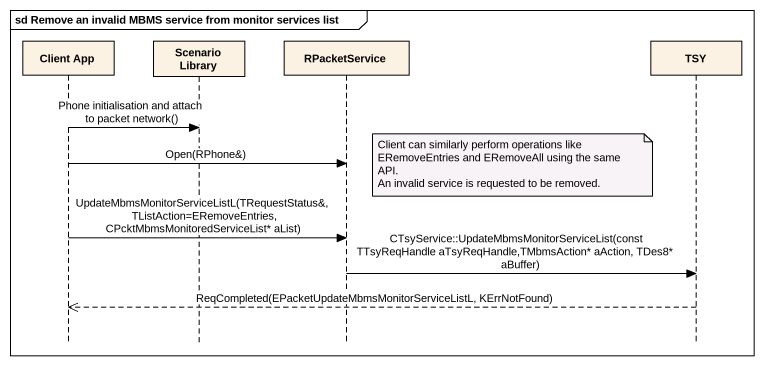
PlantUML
@startuml
mainframe sd Remove an invalid MBMS service from monitor services list
hide footbox
participant "Client App" as Client_App
participant "Scenario Library" as Scenario_Library
participant RPacketService
participant TSY

Client_App -> Scenario_Library : Phone initialisation and attach to packet network()
Client_App -> RPacketService : Open(RPhone&)
note right of RPacketService
  Client can similarly perform operations like ERemoveEntries and ERemoveAll using the same API.
  An invalid service is requested to be removed.
end note
Client_App -> RPacketService : UpdateMbmsMonitorServiceListL(TRequestStatus&, TListAction=ERemoveEntries, CPcktMbmsMonitoredServiceList* aList)
RPacketService -> TSY : CTsyService::UpdateMbmsMonitorServiceList(const TTsyReqHandle aTsyReqHandle,TMbmsAction* aAction, TDes8* aBuffer)
TSY -->> Client_App : ReqCompleted(EPacketUpdateMbmsMonitorServiceListL, KErrNotFound)
@enduml
